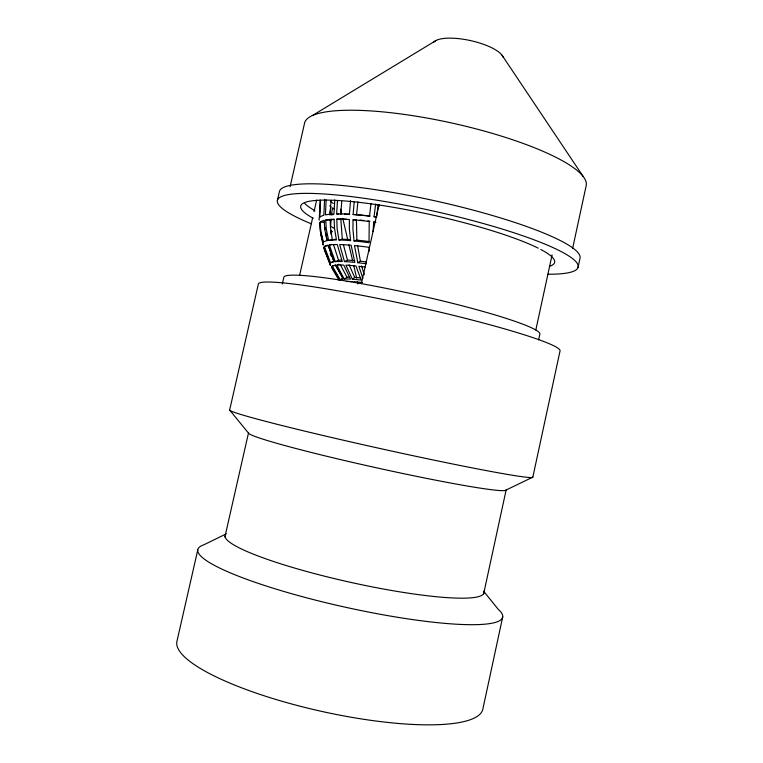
<?xml version="1.0" encoding="UTF-8"?>
<svg xmlns="http://www.w3.org/2000/svg" width="763" height="763" viewBox="0 0 763 763"><rect width="100%" height="100%" fill="white"/><g stroke="black" fill="none" stroke-linecap="round" stroke-linejoin="round"><path stroke-width="1.14" d="M353.05 219.801L352.935 229.253L354.022 240.936A100.516 12.599 12.5 0 1 369.025 242.701L369.225 221.489A107.917 15.25 12.5 0 0 353.05 219.801L356.426 219.792L356.884 240.135L354.022 240.936M370.99 203.53L369.53 216.148A109.367 15.899 12.5 0 0 353.107 214.498L354.213 201.985M329.94 215.09L331.075 200.488M331.085 219.429L330.646 226.306A104.808 15.327 12.5 0 0 334.251 228.347M373.05 231.571L373.698 222.062L375.377 221.995M376.293 217.026A109.367 15.899 12.5 0 0 374.061 216.73L375.625 204.083M320.136 200.049L319.335 217.951A109.367 15.899 12.5 0 0 319.306 220.164M320.527 200.45L319.792 217.302A109.367 15.899 12.5 0 1 323.836 215.261L324.609 199.21M319.888 211.895L320.059 209.529M326.154 199.925L325.429 214.889A109.367 15.899 12.5 0 1 333.946 213.974L334.785 199.935M340.756 214.155L341.757 201.432M337.484 200.469L336.645 213.907L338.705 214.031M353.107 214.498L356.559 214.727L357.895 201.814M350.541 200.64L349.397 214.25A109.367 15.899 12.5 0 0 336.645 213.907M378.229 204.904L376.607 216.854L374.061 216.73M330.017 212.629L331.018 206.783A107.182 17.463 12.5 0 1 329.692 205.772M331.38 214.842L332.582 207.86A107.182 17.463 12.5 0 0 334.328 208.957M572.584 248.595L586.137 185.857A144.245 32.065 12.5 0 0 454.08 123.53A144.245 32.065 12.5 0 0 304.685 122.624L290.112 186.687M502.731 616.809L482.96 708.56A156.673 37.053 12.5 0 1 323.817 711.869A156.673 37.053 12.5 0 1 176.863 641.664L197.789 549.837M532.841 477.123L560.004 351.104A154.517 12.122 12.5 0 0 413.746 306.077A154.517 12.122 12.5 0 0 258.38 283.922L229.644 410.036L248.471 433.079A131.961 6.39 12.5 0 0 377.551 468.034A131.961 6.39 12.5 0 0 506.117 490.027L532.841 477.123A155.28 5.055 12.5 0 1 382.082 448.959A155.28 5.055 12.5 0 1 229.644 410.036M578.03 267.47L579.947 258.571A153.964 24.635 12.5 0 0 436.97 201.27A153.964 24.635 12.5 0 0 279.477 191.322L277.455 200.221M535.817 330.007L552.097 254.861M483.637 593.881L506.26 489.388M538.63 339.84L539.88 334.06A131.169 11.683 12.5 0 0 415.969 294.69A131.169 11.683 12.5 0 0 283.884 277.007L282.31 283.941M361.376 283.645L379.049 204.665M299.592 275.462L312.716 217.503M314.022 211.704L316.645 200.116M224.885 536.999L248.614 432.43M352.363 279.229A75.957 7.382 12.5 0 1 361.195 280.078L355.968 265.972A86.658 9.27 12.5 0 0 345.897 265.152L352.363 279.229L354.747 277.417A73.715 7.315 12.5 0 1 360.975 277.961M338.886 264.208L336.931 265.152L343.684 278.018L344.428 279.048L347.031 277.255A73.715 7.315 12.5 0 1 349.664 277.207M334.308 265.286L332.286 266.249L340.26 279.802L342.949 278.018L335.319 264.809M312.296 115.614L436.283 40.363M369.464 251.027L369.158 247.336A98.599 12.017 12.5 0 0 354.461 245.562L357.837 262.73L360.403 261.213A86.133 9.595 12.5 0 1 366.488 261.957M226.296 533.842L203.912 544.782A156.119 24.302 12.5 0 0 346.86 607.548A156.119 24.302 12.5 0 0 498.353 609.475L483.58 591.172M344.485 261.604A89.099 9.757 12.5 0 1 354.843 262.405L351.133 245.247A98.599 12.017 12.5 0 0 339.669 244.561L344.485 261.604L347.48 260.145A86.133 9.595 12.5 0 1 354.747 260.65M331.457 244.437L329.53 244.913L329.816 246.325L335.272 261.661L338.543 260.221A86.133 9.595 12.5 0 1 341.576 260.059M330.522 262.844L333.898 261.385L328.348 245.533L324.38 246.535L330.522 262.844A89.099 9.757 12.5 0 1 333.956 261.804L328.09 245.142A98.599 12.017 12.5 0 0 324.38 246.535M346.44 219.219A103.51 14.735 12.5 0 0 340.832 219.143L336.807 219.124L337.103 228.442L338.944 239.983L342.31 239.239A96.987 12.294 12.5 0 1 350.494 239.611M328.615 240.431A100.516 12.599 12.5 0 1 336.464 239.963L334.509 228.461L334.146 219.181A107.917 15.25 12.5 0 0 325.744 220.002L326.306 229.119L328.615 240.431L332.296 239.677A96.987 12.294 12.5 0 1 335.682 239.344M320.174 222.281A107.917 15.25 12.5 0 1 324.17 220.354L324.771 229.425L327.146 240.679A100.516 12.599 12.5 0 0 323.378 242.167L320.861 231.17L320.174 222.281L324.733 222.167M325.744 220.002L330.16 219.982A103.51 14.735 12.5 0 1 333.765 219.477M330.446 201.327L331.791 202.367A107.43 17.931 12.5 0 0 333.336 203.454M502.035 55.222L583.18 176.491M347.031 277.255L340.365 264.723M339.115 280.46L332 268.328A86.658 9.27 12.5 0 1 331.876 266.592L339.878 280.069A75.957 7.382 12.5 0 0 339.659 280.355M354.747 277.417L349.025 264.713M330.198 253.821L331.018 255.805M325.067 251.256L330.751 265.581M338.543 260.221L333.641 244.971M362.873 278.266L358.887 266.297A86.658 9.27 12.5 0 1 365 267.06M361.548 265.906L364.342 274.766M347.48 260.145L343.398 244.627M340.632 209.167L341.7 213.774M342.778 218.371L347.852 240.221M348.92 244.818L352.668 260.917M353.736 265.524L356.674 278.171M357.475 281.623L358.009 283.922M321.357 235.176L323.064 242.567M360.403 261.213L357.589 245.581M325.715 232.801L326.993 240.297M332.296 239.677L330.493 227.593L330.16 219.982M342.31 239.239L340.832 219.143M320.174 226.983L320.756 234.394L323.226 245.037A100.516 12.599 12.5 0 1 322.94 242.663L320.412 231.733L319.726 222.901A107.917 15.25 12.5 0 0 320.079 225.781M325.038 227.469L325.162 229.596M330.837 230.693L330.989 234.241M332.534 231.742A103.51 14.735 12.5 0 1 330.837 230.769M359.964 220.097A103.51 14.735 12.5 0 1 363.798 220.469M367.795 220.908A103.51 14.735 12.5 0 1 369.845 221.146M331.628 214.794A104.808 15.327 12.5 0 1 333.593 214.546M344.418 214.155A104.808 15.327 12.5 0 1 349.626 214.308M356.559 214.727A104.808 15.327 12.5 0 1 370.16 216.053M338.944 239.983A100.516 12.599 12.5 0 1 350.627 240.631L349.368 228.967L349.387 219.544A107.917 15.25 12.5 0 0 336.807 219.124M373.698 222.062A107.917 15.25 12.5 0 1 375.892 222.367M333.088 269.406A86.658 9.27 12.5 0 1 332.458 268.853M332.286 266.249A86.658 9.27 12.5 0 1 335.634 265.286L343.283 279.124A75.957 7.382 12.5 0 0 340.26 279.802M336.931 265.152A86.658 9.27 12.5 0 1 343.751 265.066L350.475 279.115A75.957 7.382 12.5 0 0 344.428 279.048M335.272 261.661A89.099 9.757 12.5 0 1 342.282 261.518L337.236 244.522A98.599 12.017 12.5 0 0 329.53 244.913M357.837 262.73A89.099 9.757 12.5 0 1 366.393 263.807M346.221 281.509A73.582 7.029 12.5 0 1 352.086 281.604M353.918 281.728A73.582 7.029 12.5 0 1 362.473 282.568M356.884 240.135A96.987 12.294 12.5 0 1 369.406 241.575M379.402 206.039A112.161 20.496 12.5 0 1 377.237 205.323M311.275 223.797A154.021 23.434 12.5 0 1 323.455 193.945A154.021 23.434 12.5 0 1 527.443 237.398A154.021 23.434 12.5 0 1 548.101 274.232M313.202 218.256A130.034 19.79 12.5 0 1 368.806 203.549A130.034 19.79 12.5 0 1 538.201 248.166M540.767 249.472A130.034 19.79 12.5 0 1 549.465 266.325M314.919 210.702A129.987 20.696 12.5 0 1 304.819 203.444M433.909 42.051A36.061 11.369 12.5 0 1 470.647 40.62A36.061 11.369 12.5 0 1 503.227 57.463M483.809 593.07A132.485 18.446 12.5 0 1 352.134 582.694A132.485 18.446 12.5 0 1 225.075 536.189M330.274 265.038L324.208 249.272A98.599 12.017 12.5 0 1 323.951 247.002L330.121 263.206A89.099 9.757 12.5 0 0 330.274 265.038"/></g></svg>
